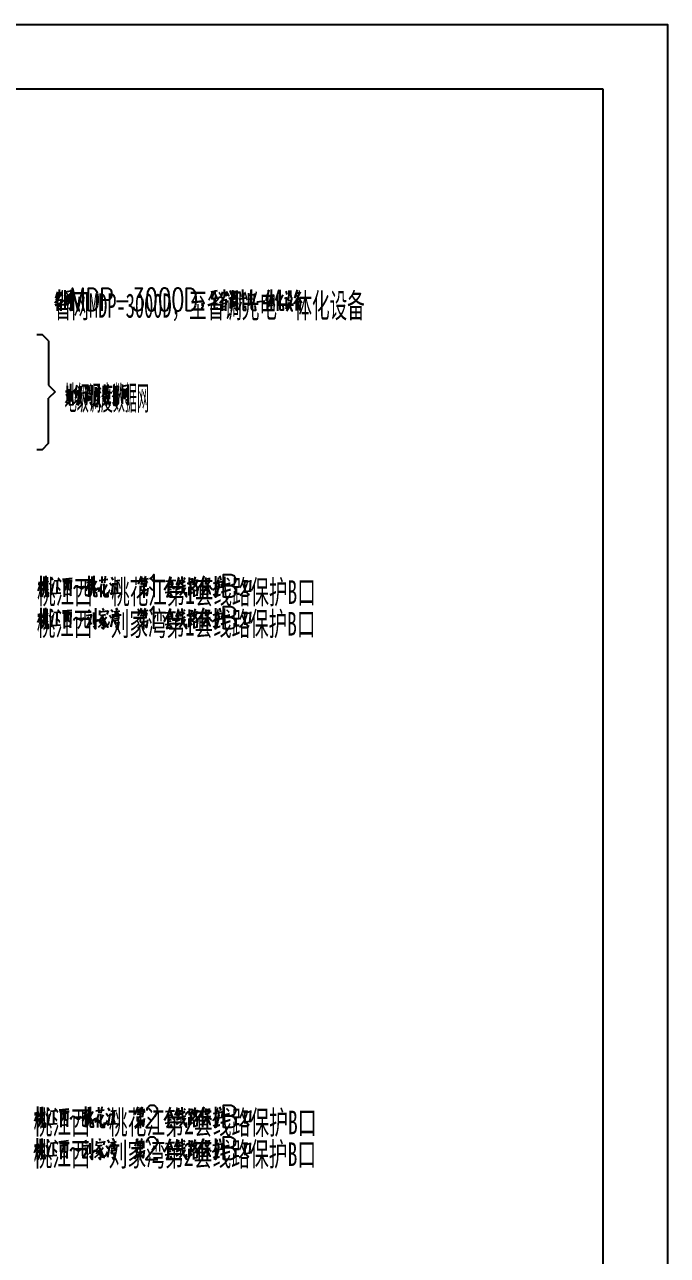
# Model space of a CAD drawing. Header units: metres. Extents: x 17 to 1757, y 17 to 1207.
# Drawn here: x 1418 to 1701, y 666 to 1207 of the extents above; entities that cross this region are included whole.
import ezdxf

# ---------------------------------------------------------------- set-up
doc = ezdxf.new("R2010")
doc.units = ezdxf.units.M
for name, color, linetype in [('LINES', 7, 'Continuous'), ('POLYLINES', 4, 'Continuous'), ('RECTS', 7, 'Continuous'), ('TEXTS', 3, 'Continuous')]:
    doc.layers.add(name, color=color, linetype=linetype)

msp = doc.modelspace()

# ---------------------------------------------------------------- linework, layer by layer
at = {"layer": 'LINES'}
for p, q in [((1672.37, 1179.07), (87.79, 1179.07)), ((1672.37, 45.22), (1672.37, 1179.07)), ((1431.53, 1087.06), (1432.39, 1089.79)), ((1432.97, 1090.94), (1432.97, 1087.92)), ((1434.41, 1087.92), (1433.69, 1089.79)), ((1435.56, 1090.51), (1435.56, 1082.16)), ((1435.56, 1089.79), (1438.15, 1090.22)), ((1437.72, 1089.07), (1436.71, 1083.89)), ((1499.93, 1089.79), (1502.66, 1090.37)), ((1500.22, 1086.91), (1501.37, 1089.94)), ((1504.1, 1087.06), (1504.97, 1089.79)), ((1505.54, 1090.94), (1505.54, 1087.92)), ((1506.98, 1087.92), (1506.26, 1089.79)), ((1508.14, 1090.37), (1508.71, 1088.64)), ((1509.29, 1089.94), (1511.16, 1090.08)), ((1510.15, 1089.5), (1510.15, 1086.91)), ((1512.89, 1087.78), (1512.6, 1089.5)), ((1513.61, 1090.8), (1513.61, 1086.77)), ((1513.9, 1087.2), (1514.62, 1089.5)), ((1516.34, 1089.22), (1516.34, 1083.74)), ((1518.94, 1089.07), (1518.5, 1085.04)), ((1525.27, 1090.66), (1523.98, 1085.9)), ((1526.28, 1090.8), (1526.28, 1081.3)), ((1529.74, 1090.66), (1528.15, 1086.05)), ((1532.76, 1090.08), (1533.19, 1088.64)), ((1534.06, 1090.37), (1534.06, 1088.5)), ((1534.06, 1089.94), (1534.78, 1090.08)), ((1537.22, 1088.93), (1536.5, 1087.06)), ((1537.8, 1090.66), (1537.22, 1088.93)), ((1537.37, 1089.22), (1538.95, 1089.5)), ((1433.83, 1086.34), (1432.1, 1085.9)), ((1432.1, 1086.19), (1432.1, 1081.44)), ((1432.1, 1084.61), (1433.54, 1084.9)), ((1432.1, 1083.31), (1433.54, 1083.6)), ((1433.83, 1081.44), (1433.83, 1086.62)), ((1436.71, 1088.64), (1435.85, 1084.18)), ((1435.99, 1088.06), (1436.71, 1085.47)), ((1437, 1088.06), (1437.72, 1084.75)), ((1458.17, 1085.76), (1463.35, 1085.76)), ((1495.9, 1084.18), (1496.04, 1084.18)), ((1496.04, 1084.46), (1496.04, 1084.18)), ((1496.04, 1084.18), (1496.04, 1084.03)), ((1500.07, 1086.77), (1502.23, 1087.2)), ((1502.52, 1084.75), (1500.07, 1084.32)), ((1501.37, 1082.59), (1501.37, 1087.06)), ((1501.66, 1088.64), (1502.66, 1086.62)), ((1506.55, 1086.34), (1504.68, 1085.9)), ((1504.68, 1086.19), (1504.68, 1081.44)), ((1504.68, 1084.61), (1506.12, 1084.9)), ((1504.68, 1083.31), (1506.12, 1083.6)), ((1506.41, 1081.44), (1506.55, 1086.62)), ((1507.7, 1086.91), (1508.42, 1087.2)), ((1508.42, 1087.49), (1508.28, 1082.59)), ((1508.28, 1082.45), (1509, 1084.46)), ((1509.58, 1087.92), (1510.73, 1088.21)), ((1509.58, 1086.62), (1510.87, 1086.91)), ((1509.72, 1085.76), (1509.72, 1083.17)), ((1509.72, 1085.18), (1510.58, 1085.47)), ((1509.72, 1083.74), (1510.73, 1083.89)), ((1510.58, 1085.62), (1510.58, 1084.03)), ((1515.05, 1087.06), (1512.02, 1086.48)), ((1512.02, 1081.8), (1513.1, 1085.4)), ((1515.19, 1081.58), (1515.05, 1083.74)), ((1516.34, 1088.35), (1518.79, 1088.64)), ((1518.65, 1085.04), (1516.34, 1084.61)), ((1516.78, 1086.62), (1518.22, 1086.91)), ((1519.94, 1085.47), (1523.54, 1085.9)), ((1524.7, 1081.44), (1524.7, 1088.64)), ((1525.13, 1087.92), (1527.58, 1088.5)), ((1525.56, 1083.89), (1527, 1084.18)), ((1529.02, 1088.64), (1529.02, 1081.44)), ((1531.46, 1088.5), (1529.59, 1084.9)), ((1533.05, 1087.06), (1532.18, 1086.91)), ((1533.62, 1084.32), (1532.76, 1082.16)), ((1533.05, 1083.02), (1533.05, 1087.49)), ((1533.77, 1086.05), (1535.06, 1086.19)), ((1535.21, 1086.62), (1534.63, 1084.18)), ((1537.37, 1085.76), (1537.37, 1081.58)), ((1537.37, 1085.33), (1538.95, 1085.62)), ((1537.51, 1083.74), (1538.66, 1083.89)), ((1538.09, 1085.47), (1538.09, 1082.3)), ((1539.1, 1085.9), (1538.95, 1081.58)), ((1432.1, 1082.02), (1433.83, 1082.16)), ((1499.64, 1082.16), (1502.95, 1082.74)), ((1504.68, 1082.02), (1506.41, 1082.16)), ((1538.95, 1082.3), (1537.37, 1082.02)), ((1423.18, 1071.07), (1425.48, 1071.07)), ((1428.36, 1068.34), (1428.36, 1048.75)), ((1436.57, 1048.46), (1436.57, 1042.13)), ((1437, 1043.86), (1438.87, 1046.02)), ((1438.01, 1049.33), (1438.01, 1041.55)), ((1439.74, 1045.15), (1440.89, 1045.87)), ((1440.74, 1048.75), (1439.88, 1045.44)), ((1441.18, 1046.59), (1440.17, 1042.99)), ((1441.32, 1047.89), (1442.62, 1048.18)), ((1442.04, 1045.15), (1442.76, 1045.44)), ((1442.76, 1048.32), (1442.18, 1045.3)), ((1443.77, 1045.44), (1444.63, 1045.73)), ((1444.34, 1048.75), (1444.78, 1047.02)), ((1444.63, 1046.02), (1444.49, 1040.98)), ((1445.5, 1048.32), (1447.37, 1048.61)), ((1445.78, 1046.45), (1446.94, 1046.74)), ((1445.78, 1045.15), (1446.94, 1045.44)), ((1446.36, 1047.89), (1446.36, 1045.44)), ((1448.95, 1047.02), (1451.54, 1047.46)), ((1449.1, 1045.3), (1451.54, 1045.73)), ((1449.67, 1047.02), (1449.67, 1043.86)), ((1449.82, 1049.33), (1450.25, 1047.6)), ((1450.54, 1044.29), (1450.68, 1047.02)), ((1452.98, 1046.3), (1451.98, 1043.42)), ((1452.12, 1046.16), (1453.99, 1046.59)), ((1452.41, 1048.32), (1452.7, 1046.74)), ((1452.98, 1049.04), (1452.98, 1044.29)), ((1452.98, 1046.02), (1453.7, 1044.58)), ((1453.7, 1048.61), (1453.42, 1046.45)), ((1454.14, 1045.87), (1455.29, 1046.16)), ((1456.44, 1046.02), (1457.74, 1046.59)), ((1459.18, 1048.32), (1457.88, 1047.74)), ((1459.18, 1046.45), (1457.88, 1046.02)), ((1458.6, 1046.3), (1458.6, 1042.56)), ((1459.03, 1046.45), (1459.18, 1048.46)), ((1460.76, 1049.04), (1460.76, 1040.54)), ((1460.76, 1048.32), (1463.21, 1048.75)), ((1461.77, 1047.17), (1460.9, 1042.7)), ((1461.05, 1046.59), (1461.91, 1043.86)), ((1462.78, 1047.46), (1461.77, 1042.42)), ((1462.06, 1046.59), (1462.92, 1043.28)), ((1428.36, 1023.12), (1428.36, 1042.99)), ((1435.85, 1041.12), (1437.29, 1042.85)), ((1435.99, 1044.43), (1437.14, 1045.01)), ((1439.74, 1040.98), (1440.89, 1042.13)), ((1440.02, 1042.99), (1440.89, 1043.57)), ((1444.49, 1040.98), (1445.21, 1042.99)), ((1445.93, 1044.29), (1445.93, 1041.7)), ((1445.93, 1043.71), (1446.79, 1043.86)), ((1445.93, 1042.27), (1446.94, 1042.42)), ((1446.79, 1044.14), (1446.79, 1042.56)), ((1450.1, 1041.26), (1448.52, 1039.39)), ((1449.53, 1042.99), (1450.82, 1043.42)), ((1449.67, 1044.14), (1450.68, 1044.29)), ((1452.12, 1042.7), (1453.56, 1043.28)), ((1457.59, 1045.01), (1456.44, 1043.42)), ((1457.88, 1044.29), (1459.61, 1044.72)), ((1458.17, 1042.99), (1458.17, 1039.82)), ((1459.18, 1042.85), (1458.17, 1042.56)), ((1458.17, 1040.54), (1459.32, 1040.69)), ((1459.18, 1040.69), (1459.18, 1042.99)), ((1425.48, 1020.38), (1423.18, 1020.38)), ((1424.9, 964.8), (1424.9, 955.58)), ((1426.2, 964.51), (1426.2, 958.9)), ((1429.51, 964.22), (1430.09, 962.93)), ((1446.07, 964.8), (1446.07, 955.58)), ((1447.37, 964.51), (1447.37, 958.9)), ((1451.83, 964.51), (1451.83, 961.78)), ((1453.27, 964.66), (1452.98, 961.78)), ((1456.01, 964.22), (1456.58, 962.93)), ((1467.96, 961.2), (1469.26, 964.66)), ((1470.26, 961.92), (1471.13, 964.66)), ((1492.87, 964.37), (1491.86, 960.77)), ((1496.62, 964.8), (1495.03, 960.05)), ((1503.53, 964.8), (1504.1, 962.93)), ((1424.9, 961.78), (1423.61, 958.32)), ((1423.9, 961.92), (1425.77, 962.21)), ((1424.9, 961.49), (1425.62, 960.19)), ((1425.34, 958.61), (1426.2, 959.76)), ((1425.62, 961.63), (1426.06, 960.48)), ((1428.07, 962.64), (1427.06, 960.48)), ((1427.06, 960.05), (1428.07, 958.61)), ((1429.66, 960.48), (1428.79, 961.63)), ((1429.51, 956.45), (1430.52, 961.49)), ((1430.81, 962.64), (1433.26, 962.93)), ((1432.1, 962.78), (1431.96, 957.17)), ((1434.41, 963.36), (1438.73, 963.79)), ((1435.13, 961.92), (1435.27, 955.58)), ((1438.3, 961.78), (1435.13, 961.49)), ((1438.15, 956.02), (1438.3, 962.06)), ((1439.59, 959.18), (1440.02, 960.05)), ((1442.76, 959.18), (1441.75, 959.76)), ((1443.05, 959.04), (1442.76, 959.18)), ((1443.34, 959.18), (1443.05, 959.04)), ((1443.62, 959.62), (1443.34, 959.18)), ((1444.06, 960.48), (1443.62, 959.62)), ((1446.07, 961.78), (1444.78, 958.32)), ((1445.06, 961.92), (1446.94, 962.21)), ((1446.07, 961.49), (1446.79, 960.19)), ((1446.5, 958.61), (1447.37, 959.76)), ((1446.79, 961.63), (1447.22, 960.48)), ((1449.24, 962.64), (1448.23, 960.48)), ((1448.23, 960.05), (1449.1, 958.61)), ((1450.54, 962.78), (1454.42, 963.36)), ((1451.4, 960.05), (1451.4, 955.44)), ((1456.15, 960.48), (1455.29, 961.63)), ((1456.01, 956.45), (1456.87, 961.49)), ((1457.3, 962.64), (1459.75, 962.93)), ((1458.46, 962.78), (1458.46, 957.17)), ((1468.68, 958.61), (1471.85, 958.9)), ((1468.82, 963.36), (1470.26, 963.65)), ((1468.82, 961.34), (1471.42, 961.63)), ((1468.82, 960.48), (1468.82, 958.61)), ((1471.42, 960.34), (1468.82, 960.05)), ((1469.54, 961.78), (1469.11, 963.36)), ((1470.26, 961.49), (1470.26, 955.15)), ((1470.7, 963.36), (1472.28, 963.65)), ((1470.84, 963.36), (1471.7, 961.78)), ((1471.27, 960.34), (1471.42, 961.92)), ((1479.77, 962.5), (1483.51, 962.93)), ((1480.92, 961.34), (1480.92, 957.74)), ((1480.92, 960.77), (1482.36, 961.2)), ((1480.92, 959.62), (1482.36, 960.05)), ((1480.92, 958.75), (1482.5, 959.04)), ((1484.52, 960.91), (1485.67, 961.49)), ((1485.67, 964.08), (1484.66, 961.06)), ((1486.25, 959.47), (1484.66, 958.75)), ((1486.1, 962.35), (1484.81, 958.9)), ((1486.39, 959.76), (1488.55, 960.77)), ((1486.54, 961.49), (1488.41, 962.5)), ((1487.83, 964.08), (1488.41, 963.36)), ((1490.14, 956.74), (1490.14, 960.05)), ((1490.28, 964.08), (1490.28, 960.91)), ((1490.28, 963.36), (1491.43, 963.5)), ((1491.58, 961.92), (1490.28, 961.63)), ((1490.86, 961.78), (1490.86, 957.17)), ((1490.86, 959.62), (1491.86, 959.9)), ((1491.58, 963.79), (1491.43, 961.92)), ((1493.02, 960.91), (1491.43, 958.61)), ((1492.3, 958.9), (1492.3, 955.58)), ((1492.44, 962.64), (1493.74, 962.93)), ((1493.88, 963.22), (1493.02, 960.77)), ((1493.88, 958.9), (1493.59, 956.3)), ((1496.04, 962.78), (1496.04, 955.58)), ((1496.33, 956.88), (1497.91, 960.05)), ((1499.64, 960.34), (1496.47, 959.76)), ((1497.34, 964.08), (1497.34, 961.06)), ((1497.34, 963.36), (1499.06, 963.65)), ((1497.34, 961.49), (1499.06, 961.78)), ((1498.06, 961.49), (1498.06, 955.44)), ((1499.06, 963.94), (1498.92, 961.78)), ((1500.65, 958.61), (1502.52, 960.48)), ((1502.52, 961.92), (1500.79, 961.49)), ((1503.1, 962.93), (1502.95, 958.9)), ((1502.95, 959.76), (1504.82, 960.05)), ((1504.68, 962.21), (1503.1, 961.92)), ((1504.68, 962.64), (1504.54, 960.05)), ((1514.62, 962.78), (1514.76, 957.31)), ((1514.62, 962.21), (1517.35, 962.5)), ((1514.76, 962.21), (1517.35, 962.5)), ((1517.06, 958.32), (1517.35, 962.93)), ((1429.51, 956.74), (1429.22, 957.46)), ((1430.09, 957.02), (1433.69, 957.31)), ((1456.01, 956.74), (1455.72, 957.46)), ((1456.58, 957.02), (1460.04, 957.31)), ((1479.62, 957.46), (1483.37, 958.03)), ((1480.2, 955.58), (1482.5, 956.3)), ((1481.35, 957.6), (1480.34, 955.73)), ((1481.93, 957.02), (1482.79, 955.44)), ((1484.66, 956.88), (1486.25, 958.03)), ((1489.85, 956.45), (1491.86, 957.74)), ((1492.3, 958.46), (1493.74, 958.61)), ((1493.88, 956.3), (1492.3, 956.02)), ((1514.76, 958.03), (1517.35, 958.32)), ((1423.75, 947.81), (1425.62, 948.24)), ((1424.9, 950.83), (1424.9, 941.62)), ((1426.2, 950.54), (1426.2, 944.93)), ((1427.93, 948.53), (1426.92, 946.51)), ((1429.37, 950.26), (1430.09, 948.96)), ((1430.66, 948.67), (1433.26, 948.96)), ((1431.96, 948.82), (1431.82, 943.2)), ((1434.41, 949.39), (1438.58, 949.82)), ((1435.13, 947.95), (1435.13, 941.62)), ((1438.01, 942.05), (1438.3, 948.1)), ((1446.07, 950.11), (1446.36, 948.53)), ((1448.09, 948.67), (1448.09, 943.92)), ((1450.82, 949.54), (1450.68, 947.52)), ((1450.82, 948.96), (1454.42, 949.39)), ((1452.12, 950.69), (1452.7, 949.82)), ((1454.57, 949.54), (1453.99, 947.81)), ((1455.86, 950.11), (1456.58, 948.96)), ((1457.59, 948.24), (1456.87, 946.66)), ((1457.16, 948.96), (1459.75, 949.39)), ((1458.02, 950.83), (1458.46, 949.82)), ((1458.02, 946.8), (1458.02, 948.96)), ((1458.6, 949.1), (1458.6, 946.8)), ((1459.03, 948.24), (1459.61, 947.38)), ((1467.82, 947.23), (1469.26, 950.69)), ((1468.68, 949.39), (1470.12, 949.68)), ((1469.54, 947.81), (1469.11, 949.39)), ((1470.26, 947.81), (1470.98, 950.69)), ((1470.7, 949.39), (1472.14, 949.68)), ((1470.84, 949.39), (1471.56, 947.81)), ((1479.77, 948.53), (1483.37, 948.96)), ((1485.53, 950.11), (1484.52, 947.09)), ((1485.96, 948.38), (1484.66, 944.93)), ((1486.39, 947.52), (1488.26, 948.53)), ((1487.69, 950.11), (1488.26, 949.39)), ((1490.28, 950.11), (1490.28, 946.94)), ((1490.28, 949.39), (1491.43, 949.54)), ((1491.43, 949.82), (1491.29, 947.81)), ((1492.87, 950.4), (1491.72, 946.8)), ((1492.3, 948.67), (1493.59, 948.96)), ((1493.74, 949.25), (1492.87, 946.8)), ((1496.47, 950.83), (1494.89, 946.08)), ((1495.9, 948.82), (1495.9, 941.62)), ((1497.34, 950.11), (1497.34, 947.09)), ((1497.34, 949.39), (1498.92, 949.68)), ((1499.06, 949.97), (1498.78, 947.81)), ((1502.52, 947.95), (1500.65, 947.52)), ((1502.95, 948.96), (1502.95, 944.93)), ((1504.68, 948.24), (1502.95, 947.95)), ((1503.53, 950.83), (1503.96, 948.96)), ((1504.68, 948.67), (1504.54, 946.08)), ((1514.62, 948.82), (1514.76, 943.34)), ((1514.62, 948.24), (1517.21, 948.53)), ((1516.92, 944.35), (1517.35, 948.96)), ((1424.9, 947.81), (1423.46, 944.35)), ((1424.9, 947.52), (1425.48, 946.22)), ((1425.19, 944.64), (1426.2, 945.79)), ((1425.48, 947.66), (1426.06, 946.37)), ((1426.92, 946.08), (1427.93, 944.5)), ((1429.51, 946.37), (1428.79, 947.66)), ((1429.51, 942.77), (1429.08, 943.49)), ((1429.51, 942.48), (1430.38, 947.52)), ((1430.09, 943.06), (1433.54, 943.34)), ((1438.3, 947.81), (1435.13, 947.52)), ((1439.45, 945.22), (1439.88, 946.08)), ((1442.62, 945.22), (1441.75, 945.79)), ((1442.9, 945.07), (1442.62, 945.22)), ((1443.19, 945.22), (1442.9, 945.07)), ((1443.48, 945.65), (1443.19, 945.22)), ((1443.91, 946.37), (1443.48, 945.65)), ((1445.06, 947.38), (1447.51, 947.81)), ((1446.07, 944.21), (1445.06, 942.19)), ((1445.64, 946.8), (1447.08, 943.49)), ((1452.7, 947.52), (1450.68, 945.36)), ((1452.41, 945.94), (1450.68, 943.92)), ((1451.26, 947.38), (1453.56, 947.81)), ((1452.12, 946.8), (1452.7, 945.5)), ((1452.7, 945.22), (1453.85, 946.8)), ((1455.14, 947.52), (1456.01, 946.37)), ((1455.58, 943.49), (1455.86, 942.77)), ((1455.86, 942.48), (1456.87, 947.52)), ((1457.3, 946.08), (1459.03, 946.37)), ((1457.3, 944.06), (1459.18, 944.35)), ((1457.45, 945.5), (1457.45, 944.06)), ((1459.03, 945.36), (1457.45, 945.07)), ((1459.18, 946.66), (1459.03, 945.36)), ((1468.68, 947.38), (1471.27, 947.66)), ((1468.68, 946.37), (1468.68, 944.5)), ((1471.42, 946.37), (1468.68, 946.08)), ((1468.68, 944.5), (1471.85, 944.93)), ((1470.12, 947.52), (1470.12, 941.18)), ((1471.27, 946.37), (1471.42, 947.81)), ((1479.62, 943.49), (1483.37, 944.06)), ((1481.21, 943.63), (1480.2, 941.76)), ((1480.78, 947.38), (1480.78, 943.78)), ((1480.78, 946.8), (1482.22, 947.09)), ((1480.78, 945.65), (1482.22, 946.08)), ((1480.78, 944.78), (1482.36, 945.07)), ((1481.93, 943.06), (1482.79, 941.47)), ((1484.38, 946.94), (1485.67, 947.52)), ((1486.1, 945.5), (1484.52, 944.78)), ((1484.52, 942.91), (1486.25, 944.06)), ((1486.39, 945.79), (1488.41, 946.8)), ((1489.7, 942.48), (1491.72, 943.78)), ((1490.14, 942.77), (1490.14, 946.08)), ((1491.43, 947.81), (1490.28, 947.66)), ((1490.86, 947.81), (1490.86, 943.2)), ((1490.86, 945.65), (1491.72, 945.94)), ((1492.87, 946.94), (1491.43, 944.64)), ((1492.3, 944.93), (1492.3, 941.62)), ((1492.3, 944.5), (1493.59, 944.64)), ((1493.74, 944.93), (1493.59, 942.34)), ((1499.5, 946.37), (1496.33, 945.79)), ((1496.33, 942.91), (1497.91, 946.08)), ((1497.34, 947.52), (1498.92, 947.81)), ((1498.06, 947.52), (1498.06, 941.47)), ((1500.5, 944.64), (1502.52, 946.37)), ((1502.95, 945.79), (1504.68, 946.08)), ((1514.76, 944.06), (1517.21, 944.35)), ((1480.06, 941.62), (1482.36, 942.34)), ((1493.74, 942.34), (1492.3, 942.05)), ((1423.46, 731.38), (1423.46, 722.16)), ((1444.63, 731.38), (1444.63, 722.16)), ((1451.83, 731.23), (1451.4, 728.35)), ((1466.38, 727.78), (1467.82, 731.23)), ((1468.82, 728.35), (1469.69, 731.23)), ((1496.62, 731.23), (1495.03, 726.48)), ((1503.53, 731.23), (1504.1, 729.5)), ((1423.46, 728.35), (1422.17, 724.9)), ((1422.31, 728.35), (1424.18, 728.78)), ((1423.46, 727.92), (1424.04, 726.77)), ((1423.75, 725.18), (1424.76, 726.34)), ((1424.04, 728.21), (1424.62, 726.91)), ((1424.76, 731.09), (1424.76, 725.47)), ((1426.63, 729.07), (1425.48, 727.06)), ((1425.48, 726.48), (1426.49, 725.04)), ((1428.07, 726.91), (1427.35, 728.21)), ((1427.93, 730.8), (1428.65, 729.5)), ((1428.07, 723.02), (1428.94, 728.06)), ((1429.22, 729.22), (1431.82, 729.5)), ((1430.52, 729.36), (1430.52, 723.74)), ((1432.97, 729.79), (1437.29, 730.37)), ((1433.69, 728.5), (1433.69, 722.16)), ((1436.86, 728.35), (1433.69, 727.92)), ((1436.71, 722.45), (1436.86, 728.64)), ((1438.01, 725.76), (1438.44, 726.48)), ((1441.18, 725.76), (1440.31, 726.34)), ((1442.04, 726.19), (1441.75, 725.76)), ((1442.47, 726.91), (1442.04, 726.19)), ((1444.63, 728.35), (1443.34, 724.9)), ((1443.48, 728.35), (1445.35, 728.78)), ((1444.63, 727.92), (1445.21, 726.77)), ((1444.92, 725.18), (1445.93, 726.34)), ((1445.21, 728.21), (1445.78, 726.91)), ((1445.93, 731.09), (1445.93, 725.47)), ((1447.8, 729.07), (1446.65, 727.06)), ((1446.65, 726.48), (1447.66, 725.04)), ((1449.1, 729.36), (1452.84, 729.79)), ((1449.82, 726.48), (1449.82, 722.02)), ((1450.25, 731.09), (1450.39, 728.35)), ((1454.57, 726.91), (1453.7, 728.21)), ((1454.42, 730.8), (1455.14, 729.5)), ((1454.57, 723.02), (1455.43, 728.06)), ((1455.72, 729.22), (1458.17, 729.5)), ((1457.02, 729.36), (1456.87, 723.74)), ((1467.38, 729.79), (1468.68, 730.22)), ((1467.38, 727.92), (1469.83, 728.21)), ((1467.38, 726.91), (1467.38, 725.04)), ((1469.98, 726.91), (1467.38, 726.48)), ((1468.1, 728.35), (1467.67, 729.79)), ((1468.68, 727.92), (1468.68, 721.73)), ((1469.26, 729.79), (1470.7, 730.22)), ((1469.4, 729.79), (1470.12, 728.35)), ((1469.83, 726.91), (1469.98, 728.35)), ((1479.77, 729.07), (1483.51, 729.5)), ((1480.92, 727.92), (1480.92, 724.32)), ((1480.92, 727.34), (1482.36, 727.63)), ((1480.92, 726.19), (1482.36, 726.48)), ((1484.52, 727.49), (1485.67, 728.06)), ((1485.67, 730.66), (1484.66, 727.63)), ((1486.25, 726.05), (1484.66, 725.33)), ((1486.1, 728.93), (1484.81, 725.47)), ((1486.39, 726.34), (1488.55, 727.2)), ((1486.54, 727.92), (1488.41, 729.07)), ((1487.83, 730.51), (1488.41, 729.79)), ((1490.14, 723.17), (1490.14, 726.62)), ((1490.28, 730.51), (1490.28, 727.49)), ((1490.28, 729.79), (1491.43, 730.08)), ((1491.58, 728.35), (1490.28, 728.21)), ((1490.86, 728.35), (1490.86, 723.74)), ((1490.86, 726.19), (1491.86, 726.48)), ((1491.58, 730.37), (1491.43, 728.35)), ((1493.02, 727.49), (1491.43, 725.18)), ((1492.87, 730.94), (1491.86, 727.34)), ((1492.44, 729.22), (1493.74, 729.5)), ((1493.88, 729.79), (1493.02, 727.34)), ((1496.04, 729.36), (1496.04, 722.16)), ((1496.33, 723.46), (1497.91, 726.48)), ((1499.64, 726.91), (1496.47, 726.34)), ((1497.34, 730.51), (1497.34, 727.63)), ((1497.34, 729.94), (1499.06, 730.22)), ((1497.34, 727.92), (1499.06, 728.35)), ((1498.06, 728.06), (1498.06, 722.02)), ((1499.06, 730.51), (1498.92, 728.35)), ((1500.65, 725.18), (1502.52, 726.91)), ((1502.52, 728.5), (1500.79, 728.06)), ((1503.1, 729.5), (1502.95, 725.47)), ((1502.95, 726.34), (1504.82, 726.62)), ((1504.68, 728.78), (1503.1, 728.5)), ((1504.68, 729.22), (1504.54, 726.62)), ((1514.62, 729.36), (1514.76, 723.89)), ((1514.62, 728.64), (1517.35, 729.07)), ((1514.76, 728.64), (1517.35, 729.07)), ((1517.06, 724.9), (1517.35, 729.5)), ((1428.07, 723.17), (1427.78, 724.03)), ((1428.65, 723.6), (1432.1, 723.89)), ((1441.46, 725.62), (1441.18, 725.76)), ((1441.75, 725.76), (1441.46, 725.62)), ((1454.57, 723.17), (1454.14, 724.03)), ((1455.14, 723.6), (1458.6, 723.89)), ((1467.24, 725.04), (1470.41, 725.47)), ((1479.62, 724.03), (1483.37, 724.61)), ((1480.2, 722.16), (1482.5, 722.88)), ((1481.35, 724.18), (1480.34, 722.3)), ((1480.92, 725.33), (1482.5, 725.62)), ((1481.93, 723.6), (1482.79, 722.02)), ((1484.66, 723.46), (1486.25, 724.61)), ((1489.85, 723.02), (1491.86, 724.32)), ((1492.3, 725.47), (1492.3, 722.16)), ((1492.3, 725.04), (1493.74, 725.18)), ((1493.74, 722.88), (1492.3, 722.59)), ((1493.74, 725.47), (1493.59, 722.88)), ((1514.76, 724.61), (1517.35, 724.9)), ((1423.32, 717.41), (1423.32, 708.19)), ((1424.62, 717.12), (1424.62, 711.36)), ((1426.49, 715.1), (1425.34, 713.09)), ((1427.93, 716.83), (1428.5, 715.54)), ((1429.22, 715.25), (1431.67, 715.54)), ((1430.38, 715.39), (1430.38, 709.78)), ((1432.82, 715.82), (1437.14, 716.4)), ((1444.63, 716.69), (1444.92, 715.1)), ((1446.5, 715.25), (1446.5, 710.5)), ((1449.38, 716.11), (1449.24, 713.95)), ((1449.38, 715.39), (1452.98, 715.82)), ((1450.54, 717.26), (1451.11, 716.4)), ((1452.98, 716.11), (1452.55, 714.38)), ((1454.28, 716.69), (1455, 715.39)), ((1455.72, 715.39), (1458.17, 715.97)), ((1456.44, 717.41), (1456.87, 716.4)), ((1456.44, 713.23), (1456.44, 715.54)), ((1457.16, 715.68), (1457.16, 713.23)), ((1466.38, 713.81), (1467.67, 717.26)), ((1467.24, 715.82), (1468.68, 716.11)), ((1467.96, 714.38), (1467.53, 715.82)), ((1468.68, 714.38), (1469.54, 717.26)), ((1469.11, 715.82), (1470.55, 716.11)), ((1469.26, 715.82), (1469.98, 714.38)), ((1479.77, 715.1), (1483.37, 715.54)), ((1485.53, 716.69), (1484.52, 713.66)), ((1485.96, 714.96), (1484.66, 711.36)), ((1486.39, 713.95), (1488.26, 715.1)), ((1487.69, 716.54), (1488.26, 715.82)), ((1490.28, 716.54), (1490.28, 713.52)), ((1490.28, 715.82), (1491.43, 716.11)), ((1491.43, 716.4), (1491.29, 714.38)), ((1492.87, 716.83), (1491.72, 713.38)), ((1492.3, 715.25), (1493.59, 715.54)), ((1493.74, 715.82), (1492.87, 713.38)), ((1496.47, 717.26), (1494.89, 712.51)), ((1495.9, 715.39), (1495.9, 708.05)), ((1497.34, 716.54), (1497.34, 713.66)), ((1497.34, 715.97), (1498.92, 716.26)), ((1499.06, 716.54), (1498.78, 714.38)), ((1502.95, 715.39), (1502.95, 711.36)), ((1503.53, 717.26), (1503.96, 715.54)), ((1504.68, 715.25), (1504.39, 712.66)), ((1514.62, 715.39), (1514.76, 709.92)), ((1514.62, 714.67), (1517.21, 715.1)), ((1516.92, 710.93), (1517.21, 715.39)), ((1423.32, 714.38), (1422.02, 710.93)), ((1422.31, 714.38), (1424.18, 714.82)), ((1423.32, 713.95), (1424.04, 712.8)), ((1423.61, 711.22), (1424.62, 712.37)), ((1424.04, 714.24), (1424.47, 712.94)), ((1425.34, 712.51), (1426.34, 711.07)), ((1428.07, 712.94), (1427.21, 714.24)), ((1427.93, 709.2), (1427.64, 710.06)), ((1427.93, 709.06), (1428.94, 714.1)), ((1428.5, 709.63), (1431.96, 709.92)), ((1433.54, 714.53), (1433.69, 708.19)), ((1436.71, 714.38), (1433.54, 713.95)), ((1436.57, 708.48), (1436.71, 714.67)), ((1438.01, 711.79), (1438.44, 712.51)), ((1441.18, 711.79), (1440.17, 712.37)), ((1441.46, 711.65), (1441.18, 711.79)), ((1441.75, 711.79), (1441.46, 711.65)), ((1442.04, 712.08), (1441.75, 711.79)), ((1442.47, 712.94), (1442.04, 712.08)), ((1443.48, 713.95), (1446.07, 714.38)), ((1444.63, 710.64), (1443.48, 708.77)), ((1444.2, 713.23), (1445.64, 710.06)), ((1450.97, 712.51), (1449.1, 710.5)), ((1451.26, 714.1), (1449.24, 711.94)), ((1449.82, 713.95), (1451.98, 714.38)), ((1450.54, 713.38), (1451.26, 712.08)), ((1451.26, 711.79), (1452.41, 713.23)), ((1453.7, 714.1), (1454.57, 712.8)), ((1454.14, 710.06), (1454.42, 709.2)), ((1454.42, 709.06), (1455.29, 714.1)), ((1456.01, 714.67), (1455.43, 713.23)), ((1455.86, 712.66), (1457.59, 712.94)), ((1456.01, 712.08), (1455.86, 710.64)), ((1455.86, 710.64), (1457.74, 710.93)), ((1457.59, 711.94), (1456.01, 711.65)), ((1457.45, 714.82), (1458.17, 713.95)), ((1457.59, 713.23), (1457.45, 711.94)), ((1467.1, 711.07), (1470.26, 711.5)), ((1467.24, 713.95), (1469.83, 714.24)), ((1467.24, 712.94), (1467.24, 711.07)), ((1469.83, 712.8), (1467.24, 712.51)), ((1468.68, 713.95), (1468.68, 707.76)), ((1469.69, 712.8), (1469.83, 714.38)), ((1479.62, 710.06), (1483.22, 710.64)), ((1481.21, 710.21), (1480.2, 708.34)), ((1480.78, 713.95), (1480.78, 710.35)), ((1480.78, 713.38), (1482.22, 713.66)), ((1480.78, 712.22), (1482.22, 712.51)), ((1480.78, 711.36), (1482.36, 711.65)), ((1481.93, 709.63), (1482.65, 708.05)), ((1484.38, 713.52), (1485.67, 714.1)), ((1486.1, 712.08), (1484.52, 711.36)), ((1484.52, 709.49), (1486.25, 710.64)), ((1486.39, 712.37), (1488.41, 713.23)), ((1489.7, 709.06), (1491.72, 710.35)), ((1490.14, 709.2), (1490.14, 712.66)), ((1491.43, 714.38), (1490.28, 714.24)), ((1490.86, 714.38), (1490.86, 709.78)), ((1490.86, 712.22), (1491.72, 712.51)), ((1492.87, 713.52), (1491.43, 711.22)), ((1492.15, 711.36), (1492.15, 708.05)), ((1492.15, 711.07), (1493.59, 711.22)), ((1493.74, 711.36), (1493.59, 708.77)), ((1499.5, 712.8), (1496.33, 712.37)), ((1496.33, 709.49), (1497.91, 712.51)), ((1497.34, 713.95), (1498.92, 714.38)), ((1498.06, 714.1), (1498.06, 708.05)), ((1500.5, 711.22), (1502.52, 712.94)), ((1502.52, 714.53), (1500.65, 714.1)), ((1504.68, 714.82), (1502.95, 714.53)), ((1502.95, 712.37), (1504.68, 712.66)), ((1514.76, 710.64), (1517.21, 710.93)), ((1480.06, 708.05), (1482.36, 708.77)), ((1493.74, 708.77), (1492.15, 708.62))]:
    msp.add_line(p, q, dxfattribs=at)
at = {"layer": 'POLYLINES'}
for points in [[(1433.69, 1088.78), (1432.1, 1086.19), (1431.1, 1084.9)], [(1438.15, 1090.66), (1438.15, 1081.58), (1437.58, 1083.02)], [(1438.87, 1081.44), (1438.87, 1091.52), (1441.18, 1081.44), (1443.48, 1091.52), (1443.48, 1081.44)], [(1445.93, 1081.44), (1445.93, 1091.52), (1447.94, 1091.52), (1448.81, 1091.09), (1449.38, 1090.08), (1449.67, 1089.22), (1449.96, 1087.63), (1449.96, 1085.33), (1449.67, 1083.74), (1449.38, 1082.88), (1448.81, 1081.87), (1447.94, 1081.44), (1445.93, 1081.44)], [(1451.98, 1081.44), (1451.98, 1091.52), (1454.57, 1091.52), (1455.43, 1091.09), (1455.72, 1090.66), (1456.01, 1089.65), (1456.01, 1088.21), (1455.72, 1087.2), (1455.43, 1086.77), (1454.57, 1086.19), (1451.98, 1086.19)], [(1466.23, 1091.52), (1469.54, 1091.52), (1467.67, 1087.63), (1468.68, 1087.63), (1469.26, 1087.2), (1469.54, 1086.77), (1469.83, 1085.33), (1469.83, 1084.32), (1469.54, 1082.88), (1468.97, 1081.87), (1467.96, 1081.44), (1467.1, 1081.44), (1466.23, 1081.87), (1465.94, 1082.3), (1465.66, 1083.31)], [(1473.29, 1091.52), (1472.42, 1091.09), (1471.85, 1089.65), (1471.56, 1087.2), (1471.56, 1085.76), (1471.85, 1083.31), (1472.42, 1081.87), (1473.29, 1081.44), (1473.86, 1081.44), (1474.73, 1081.87), (1475.3, 1083.31), (1475.59, 1085.76), (1475.59, 1087.2), (1475.3, 1089.65), (1474.73, 1091.09), (1473.86, 1091.52), (1473.29, 1091.52)], [(1479.05, 1091.52), (1478.18, 1091.09), (1477.61, 1089.65), (1477.32, 1087.2), (1477.32, 1085.76), (1477.61, 1083.31), (1478.18, 1081.87), (1479.05, 1081.44), (1479.62, 1081.44), (1480.63, 1081.87), (1481.21, 1083.31), (1481.5, 1085.76), (1481.5, 1087.2), (1481.21, 1089.65), (1480.63, 1091.09), (1479.62, 1091.52), (1479.05, 1091.52)], [(1484.95, 1091.52), (1484.09, 1091.09), (1483.51, 1089.65), (1483.22, 1087.2), (1483.22, 1085.76), (1483.51, 1083.31), (1484.09, 1081.87), (1484.95, 1081.44), (1485.53, 1081.44), (1486.39, 1081.87), (1486.97, 1083.31), (1487.26, 1085.76), (1487.26, 1087.2), (1486.97, 1089.65), (1486.39, 1091.09), (1485.53, 1091.52), (1484.95, 1091.52)], [(1488.98, 1081.44), (1488.98, 1091.52), (1491, 1091.52), (1492.01, 1091.09), (1492.58, 1090.08), (1492.87, 1089.22), (1493.16, 1087.63), (1493.16, 1085.33), (1492.87, 1083.74), (1492.58, 1082.88), (1492.01, 1081.87), (1491, 1081.44), (1488.98, 1081.44)], [(1506.26, 1088.78), (1504.68, 1086.19), (1503.67, 1084.9)], [(1509.29, 1090.51), (1509.29, 1085.04), (1508.71, 1081.44)], [(1511.16, 1090.37), (1511.16, 1081.58), (1510.58, 1082.74)], [(1517.5, 1090.94), (1517.5, 1082.74), (1517.64, 1082.3), (1517.78, 1082.02), (1518.07, 1081.73), (1519.51, 1081.73), (1519.22, 1083.89)], [(1530.17, 1090.66), (1530.17, 1082.3), (1530.46, 1081.87), (1531.75, 1081.87), (1531.61, 1084.32)], [(1534.78, 1090.37), (1534.78, 1089.07), (1534.92, 1087.63), (1535.21, 1087.06), (1535.64, 1087.06)], [(1539.1, 1089.79), (1538.09, 1087.63), (1537.08, 1085.76), (1536.22, 1084.61)], [(1496.18, 1084.18), (1496.18, 1083.6), (1496.04, 1083.02), (1495.75, 1082.59), (1495.46, 1082.59)], [(1496.23, 1084.24), (1495.98, 1084.67), (1495.72, 1084.24)], [(1495.72, 1084.24), (1495.98, 1083.82), (1496.23, 1084.24)], [(1496.17, 1084.24), (1495.98, 1084.56), (1495.78, 1084.24)], [(1495.78, 1084.24), (1495.98, 1083.92), (1496.17, 1084.24)], [(1513.9, 1086.91), (1513.9, 1082.16), (1514.18, 1081.73), (1515.19, 1081.73)], [(1526.14, 1088.21), (1525.85, 1086.48), (1525.42, 1084.9), (1524.98, 1083.17)], [(1526.28, 1088.21), (1527.58, 1083.89), (1527.86, 1083.89)], [(1533.19, 1081.44), (1534.06, 1082.88), (1534.63, 1084.18)], [(1534.06, 1088.64), (1533.91, 1087.34), (1533.48, 1086.05)], [(1533.91, 1085.33), (1535.21, 1081.58), (1535.78, 1081.58)], [(1537.51, 1088.5), (1539.53, 1085.33), (1539.96, 1085.47)], [(1428.33, 1068.3), (1425.5, 1071.14)], [(1428.33, 1048.72), (1431.17, 1045.88)], [(1431.17, 1045.88), (1428.33, 1043.05)], [(1437.43, 1047.02), (1437.43, 1040.69), (1437.58, 1040.11), (1439.16, 1040.26), (1439.02, 1042.27)], [(1439.02, 1046.3), (1438.44, 1041.98), (1438.3, 1042.85)], [(1441.9, 1047.74), (1441.46, 1043.28), (1441.03, 1041.41), (1440.6, 1039.97)], [(1442.9, 1045.58), (1442.33, 1042.27), (1441.18, 1039.82)], [(1445.5, 1049.04), (1445.35, 1043.42), (1444.92, 1039.97)], [(1447.37, 1048.75), (1447.22, 1040.11), (1446.65, 1041.26)], [(1448.95, 1047.89), (1448.81, 1044.58), (1448.52, 1041.41), (1447.94, 1039.68)], [(1454.86, 1046.02), (1454.71, 1043.28), (1454.28, 1041.41), (1453.56, 1039.68)], [(1454.42, 1049.04), (1454.28, 1047.02), (1454.14, 1045.87), (1453.7, 1043.86)], [(1456.58, 1041.26), (1457.16, 1039.82), (1457.16, 1049.04)], [(1457.88, 1048.32), (1457.88, 1045.87), (1457.74, 1042.56), (1457.45, 1039.82)], [(1463.21, 1049.04), (1463.21, 1040.11), (1462.63, 1041.41)], [(1441.75, 1044.58), (1442.9, 1040.11), (1443.34, 1040.11)], [(1449.53, 1042.56), (1451.26, 1039.39), (1451.69, 1039.39)], [(1450.1, 1041.26), (1450.54, 1042.27), (1450.82, 1043.71)], [(1453.56, 1043.86), (1453.27, 1041.98), (1452.98, 1040.69), (1452.41, 1039.82)], [(1452.98, 1044), (1452.55, 1041.84), (1453.7, 1040.69)], [(1453.99, 1044.58), (1455, 1040.11), (1455.58, 1040.11)], [(1425.5, 1020.34), (1428.33, 1023.18)], [(1427.06, 964.8), (1427.06, 956.3), (1427.35, 955.87), (1428.36, 955.87), (1428.22, 957.74)], [(1448.23, 964.8), (1448.23, 956.3), (1448.52, 955.87), (1449.53, 955.87), (1449.38, 957.74)], [(1472.86, 963.5), (1473.58, 963.94), (1474.73, 965.38), (1474.73, 955.44)], [(1481.78, 964.51), (1480.78, 961.2), (1479.19, 958.61)], [(1486.97, 964.51), (1487.26, 959.76), (1487.83, 957.6)], [(1501.8, 964.66), (1501.8, 955.44), (1500.94, 956.74)], [(1505.26, 955.44), (1505.26, 965.38), (1508.71, 965.38), (1509.86, 964.94), (1510.15, 964.37), (1510.58, 963.5), (1510.58, 962.5), (1510.15, 961.63), (1509.86, 961.06), (1508.71, 960.62)], [(1426.2, 958.9), (1426.06, 957.74), (1425.62, 956.45), (1425.19, 955.58)], [(1436.28, 963.5), (1436.28, 960.62), (1435.99, 959.18), (1435.27, 958.18)], [(1437.14, 963.65), (1437.14, 959.18), (1437.29, 958.9), (1437.86, 958.9)], [(1440.02, 960.05), (1440.31, 960.48), (1440.6, 960.48), (1440.89, 960.48), (1441.75, 959.76)], [(1447.37, 958.9), (1447.22, 957.74), (1446.79, 956.45), (1446.36, 955.58)], [(1451.69, 961.34), (1451.4, 960.05), (1450.1, 957.89)], [(1452.12, 957.89), (1452.84, 958.61), (1454.14, 961.06)], [(1452.7, 961.34), (1452.7, 956.3), (1453.13, 955.73), (1454.57, 955.73), (1454.42, 957.74)], [(1471.99, 959.47), (1471.56, 956.16), (1471.13, 957.46)], [(1481.78, 962.64), (1483.22, 959.33), (1483.94, 959.47)], [(1488.41, 959.76), (1487.69, 958.18), (1486.1, 956.16)], [(1492.3, 962.21), (1494.02, 959.04), (1494.46, 959.04)], [(1498.34, 960.05), (1499.35, 957.02), (1499.78, 957.02)], [(1502.09, 955.44), (1502.66, 957.02), (1502.95, 958.9)], [(1505.26, 960.62), (1508.71, 960.62), (1509.86, 960.19), (1510.15, 959.76), (1510.58, 958.75), (1510.58, 957.31), (1510.15, 956.45), (1509.86, 955.87), (1508.71, 955.44), (1505.26, 955.44)], [(1435.27, 956.59), (1437.72, 956.88), (1438.15, 956.16)], [(1470.26, 958.61), (1469.11, 957.17), (1467.67, 955.58)], [(1487.83, 957.6), (1488.98, 955.58), (1488.98, 957.74)], [(1426.92, 950.83), (1426.92, 942.34), (1427.21, 941.9), (1428.36, 941.9), (1428.22, 943.78)], [(1436.28, 949.54), (1436.14, 946.66), (1435.99, 945.22), (1435.13, 944.21)], [(1437, 949.68), (1437, 945.22), (1437.29, 944.93), (1437.86, 944.93)], [(1448.95, 950.69), (1448.95, 941.47), (1448.23, 942.91)], [(1472.71, 949.54), (1473.43, 949.97), (1474.58, 951.41), (1474.58, 941.47)], [(1481.78, 950.54), (1480.63, 947.23), (1479.05, 944.64)], [(1481.78, 948.67), (1483.08, 945.36), (1483.94, 945.5)], [(1486.97, 950.54), (1487.26, 945.79), (1487.83, 943.63)], [(1492.3, 948.24), (1493.88, 945.07), (1494.31, 945.07)], [(1501.8, 950.69), (1501.8, 941.47), (1500.94, 942.77)], [(1505.26, 941.47), (1505.26, 951.41), (1508.57, 951.41), (1509.72, 950.98), (1510.15, 950.4), (1510.44, 949.54), (1510.44, 948.53), (1510.15, 947.66), (1509.72, 947.09), (1508.57, 946.66)], [(1426.2, 944.93), (1426.06, 943.78), (1425.62, 942.48), (1425.05, 941.62)], [(1435.13, 942.62), (1437.72, 942.91), (1438.01, 942.19)], [(1439.88, 946.08), (1440.17, 946.37), (1440.46, 946.51), (1440.74, 946.37), (1441.75, 945.79)], [(1447.08, 947.38), (1446.79, 946.08), (1446.07, 944.06)], [(1452.7, 944.93), (1451.69, 943.63), (1450.1, 942.19)], [(1452.7, 945.5), (1452.7, 943.49), (1452.55, 941.47), (1451.69, 942.34)], [(1452.84, 945.36), (1454.14, 942.48), (1454.71, 942.48)], [(1459.32, 944.64), (1458.6, 941.33), (1458.02, 942.77)], [(1470.12, 944.5), (1469.11, 943.2), (1467.53, 941.62)], [(1471.85, 945.5), (1471.42, 942.19), (1470.98, 943.49)], [(1488.41, 945.79), (1487.54, 944.21), (1485.96, 942.19)], [(1487.83, 943.63), (1488.98, 941.62), (1488.98, 943.78)], [(1498.2, 946.08), (1499.21, 943.06), (1499.78, 943.06)], [(1501.94, 941.47), (1502.52, 943.06), (1502.95, 944.93)], [(1505.26, 946.66), (1508.57, 946.66), (1509.72, 946.22), (1510.15, 945.65), (1510.44, 944.78), (1510.44, 943.34), (1510.15, 942.48), (1509.72, 941.9), (1508.57, 941.47), (1505.26, 941.47)], [(1425.48, 731.23), (1425.48, 722.88), (1425.77, 722.45), (1426.92, 722.45), (1426.78, 724.32)], [(1446.65, 731.23), (1446.65, 722.88), (1446.94, 722.45), (1448.09, 722.45), (1447.94, 724.32)], [(1471.7, 729.5), (1471.7, 730.08), (1471.99, 730.94), (1472.42, 731.38), (1473.14, 731.95), (1474.73, 731.95), (1475.45, 731.38), (1475.88, 730.94), (1476.17, 730.08), (1476.17, 729.07), (1475.88, 728.21), (1475.02, 726.77), (1471.27, 722.02), (1476.6, 722.02)], [(1501.8, 731.23), (1501.8, 722.02), (1500.94, 723.17)], [(1505.26, 722.02), (1505.26, 731.95), (1508.71, 731.95), (1509.86, 731.38), (1510.15, 730.94), (1510.58, 730.08), (1510.58, 729.07), (1510.15, 728.21), (1509.86, 727.63), (1508.71, 727.2)], [(1434.84, 730.08), (1434.7, 727.2), (1434.55, 725.76), (1433.69, 724.75)], [(1435.56, 730.22), (1435.56, 725.76), (1435.85, 725.47), (1436.42, 725.47)], [(1438.44, 726.48), (1438.87, 726.91), (1439.02, 727.06), (1439.45, 726.91), (1440.31, 726.34)], [(1450.25, 727.92), (1449.82, 726.48), (1448.66, 724.32)], [(1450.54, 724.46), (1451.26, 725.18), (1452.55, 727.63)], [(1451.26, 727.92), (1451.26, 722.88), (1451.69, 722.3), (1452.98, 722.3), (1452.98, 724.32)], [(1470.41, 726.05), (1469.98, 722.74), (1469.54, 724.03)], [(1481.78, 731.09), (1480.78, 727.78), (1479.19, 725.18)], [(1481.78, 729.22), (1483.22, 725.9), (1483.94, 726.05)], [(1488.41, 726.34), (1487.69, 724.75), (1486.1, 722.74)], [(1486.97, 731.09), (1487.26, 726.34), (1487.83, 724.18)], [(1492.3, 728.64), (1494.02, 725.62), (1494.46, 725.62)], [(1498.34, 726.48), (1499.35, 723.6), (1499.78, 723.6)], [(1505.26, 727.2), (1508.71, 727.2), (1509.86, 726.77), (1510.15, 726.19), (1510.58, 725.33), (1510.58, 723.89), (1510.15, 722.88), (1509.86, 722.45), (1508.71, 722.02), (1505.26, 722.02)], [(1424.76, 725.47), (1424.62, 724.32), (1424.18, 723.02), (1423.61, 722.16)], [(1433.69, 723.17), (1436.28, 723.46), (1436.71, 722.74)], [(1445.93, 725.47), (1445.78, 724.32), (1445.35, 723.02), (1444.78, 722.16)], [(1468.68, 725.04), (1467.67, 723.74), (1466.09, 722.16)], [(1487.83, 724.18), (1488.98, 722.16), (1488.98, 724.32)], [(1502.09, 722.02), (1502.66, 723.6), (1502.95, 725.47)], [(1425.34, 717.26), (1425.34, 708.77), (1425.77, 708.48), (1426.78, 708.48), (1426.63, 710.35)], [(1434.7, 716.11), (1434.7, 713.23), (1434.41, 711.79), (1433.69, 710.64)], [(1435.42, 716.11), (1435.42, 711.79), (1435.7, 711.36), (1436.28, 711.36)], [(1447.51, 717.26), (1447.51, 708.05), (1446.65, 709.49)], [(1471.56, 715.54), (1471.56, 716.11), (1471.99, 716.98), (1472.28, 717.41), (1473.14, 717.98), (1474.58, 717.98), (1475.3, 717.41), (1475.74, 716.98), (1476.17, 716.11), (1476.17, 715.1), (1475.74, 714.1), (1475.02, 712.8), (1471.13, 708.05), (1476.46, 708.05)], [(1481.78, 717.12), (1480.63, 713.81), (1479.05, 711.22)], [(1481.78, 715.25), (1483.08, 711.94), (1483.8, 712.08)], [(1486.97, 717.12), (1487.11, 712.37), (1487.69, 710.21)], [(1501.8, 717.26), (1501.8, 708.05), (1500.94, 709.2)], [(1505.26, 708.05), (1505.26, 717.98), (1508.57, 717.98), (1509.72, 717.41), (1510.15, 716.98), (1510.44, 716.11), (1510.44, 715.1), (1510.15, 714.1), (1509.72, 713.66), (1508.57, 713.23)], [(1424.62, 711.5), (1424.47, 710.35), (1424.04, 709.06), (1423.61, 708.05)], [(1438.44, 712.51), (1438.73, 712.94), (1439.02, 713.09), (1439.3, 712.94), (1440.17, 712.37)], [(1445.64, 713.95), (1445.21, 712.51), (1444.63, 710.64)], [(1451.26, 711.5), (1450.1, 710.21), (1448.52, 708.77)], [(1451.26, 712.08), (1451.26, 710.06), (1450.97, 708.05), (1450.25, 708.91)], [(1451.4, 711.94), (1452.55, 709.06), (1453.13, 709.06)], [(1457.74, 711.22), (1457.16, 707.9), (1456.44, 709.2)], [(1468.68, 711.07), (1467.53, 709.78), (1466.09, 708.19)], [(1470.41, 712.08), (1469.98, 708.77), (1469.4, 710.06)], [(1488.41, 712.37), (1487.54, 710.78), (1485.96, 708.77)], [(1487.69, 710.21), (1488.98, 708.19), (1488.98, 710.35)], [(1492.15, 714.67), (1493.88, 711.65), (1494.31, 711.65)], [(1498.2, 712.51), (1499.21, 709.63), (1499.78, 709.63)], [(1501.94, 708.05), (1502.52, 709.63), (1502.95, 711.36)], [(1505.26, 713.23), (1508.57, 713.23), (1509.72, 712.8), (1510.15, 712.22), (1510.44, 711.36), (1510.44, 709.92), (1510.15, 708.91), (1509.72, 708.48), (1508.57, 708.05), (1505.26, 708.05)], [(1433.69, 709.2), (1436.14, 709.49), (1436.57, 708.77)]]:
    msp.add_lwpolyline(points, dxfattribs=at)
at = {"layer": 'RECTS'}
msp.add_lwpolyline([(16.87, 1207.44), (1700.66, 1207.44), (1700.66, 16.85), (16.87, 16.85)], dxfattribs=at)

# ---------------------------------------------------------------- texts
at = {"layer": 'TEXTS'}
for s, height, width, p in [('省网MDP-3000D，至省调光电一体化设备', 10.69, 0.555861, (1430.66, 1078.45)), ('地级调度数据网', 10.69, 0.381771, (1435.42, 1037.81)), ('桃江西～桃花江第1套线路保护B口', 10.39, 0.603026, (1423.32, 952.53)), ('桃江西～刘家湾第1套线路保护B口', 10.39, 0.603026, (1423.18, 938.56)), ('桃江西～桃花江第2套线路保护B口', 10.39, 0.612757, (1421.74, 719.11)), ('桃江西～刘家湾第2套线路保护B口', 10.39, 0.611845, (1421.74, 705.14))]:
    msp.add_text(s, height=height, dxfattribs=dict(at, width=width)).set_placement(p)

doc.saveas('drawing.dxf')
